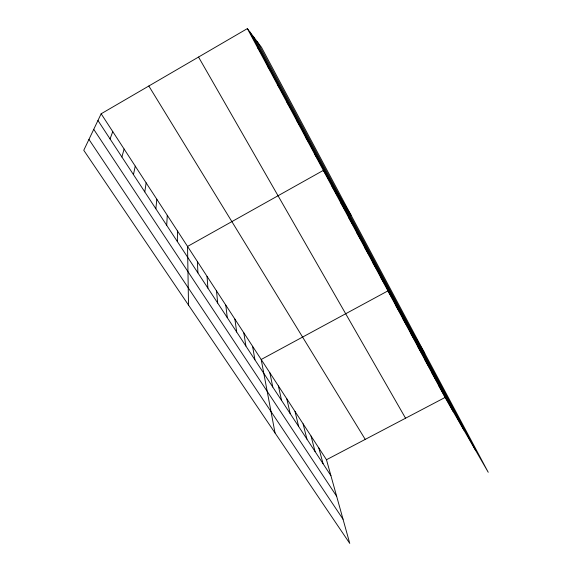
<?xml version="1.0" encoding="UTF-8"?>
<svg xmlns="http://www.w3.org/2000/svg" width="572" height="572" viewBox="0 0 572 572"><rect width="100%" height="100%" fill="white"/><g stroke="black" fill="none" stroke-linecap="round" stroke-linejoin="round"><path stroke-width="0.86" d="M177.327 241.513L177.513 231.024M166.709 225.318L167.274 215.301M155.856 208.78L156.821 199.249M144.78 191.885L146.146 182.868M133.455 174.617L135.249 166.137M121.879 156.978L124.124 149.056M110.046 138.939L112.763 131.603M101.151 113.778L83.769 150.286L349.757 543.4L326.483 459.745L101.151 113.778L247.376 28.6L261.504 47.34L488.231 472.272L445.066 397.468L247.376 28.6M326.483 459.745L445.066 397.468M257.6 47.676L260.567 51.823M267.603 66.338L270.928 71.171M277.391 84.606L281.059 90.09M88.946 139.411L343.036 519.226M93.744 129.336L336.651 496.274M97.955 120.492L330.916 475.682M286.972 102.481L290.962 108.594M296.353 119.984L300.657 126.691M305.541 137.13L310.138 144.401M314.543 153.918L319.426 161.74M351.072 215.201L323.359 170.37L187.552 246.439L188.51 305.083M331.996 186.493L337.408 195.331M148.827 86.007L365.243 439.389M340.469 202.295L346.124 211.604M348.77 217.782L354.669 227.549M356.907 232.968L363.034 243.172M364.886 247.862L371.228 258.48M372.715 262.476L379.265 273.488M380.401 276.805L387.144 288.202M424.789 353.36L387.938 290.869L261.19 359.495L275.039 432.975M395.559 305.09L402.681 317.21M403.031 319.033L410.331 331.503M410.367 332.725L417.839 345.517M417.567 346.153L425.196 359.259M424.631 359.338L432.418 372.744M431.567 372.279L439.503 385.971M438.381 384.992L446.453 398.956M198.541 57.05L405.562 418.218M257.286 41.742L475.74 450.622M253.382 36.565L463.892 430.094M249.971 32.039L453.274 411.697M318.833 447.998L323.073 463.713M311.039 436.036L315.072 451.53M303.11 423.859L306.928 439.11M295.038 411.461L298.634 426.455M286.808 398.827L290.176 413.563M278.428 385.964L281.553 400.421M269.891 372.858L272.765 387.022M252.588 346.289L254.933 359.838M243.822 332.825L245.896 346.053M234.892 319.112L236.679 332.003M225.783 305.141L227.277 317.667M216.502 290.891L217.689 303.046M207.043 276.362L207.908 288.131M197.397 261.547L197.919 272.908"/></g></svg>
